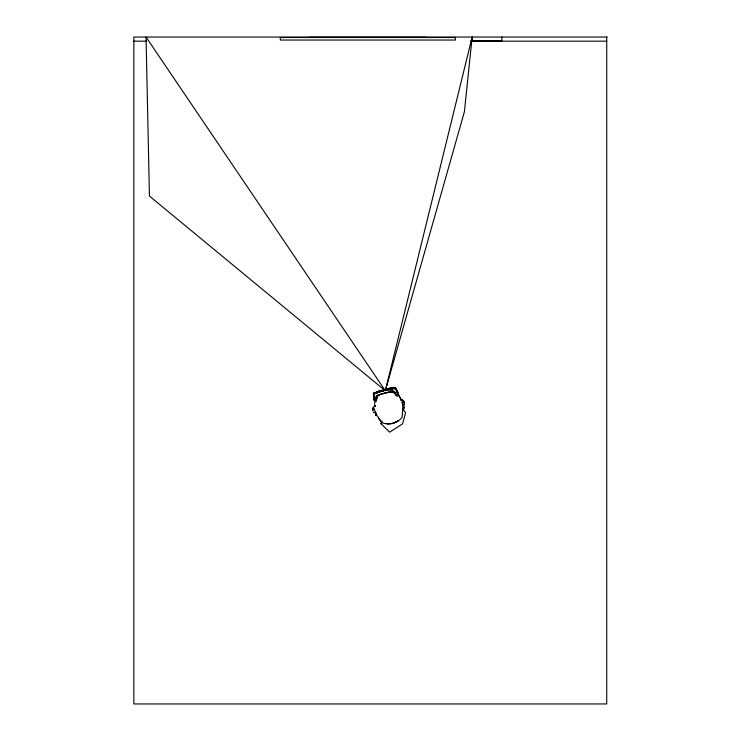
<?xml version="1.0" encoding="UTF-8"?>
<svg xmlns="http://www.w3.org/2000/svg" width="741" height="741" viewBox="0 0 741 741"><rect width="100%" height="100%" fill="white"/><g stroke="black" fill="none" stroke-linecap="round" stroke-linejoin="round"><path stroke-width="1.11" d="M372.704 410.273L372.992 407.355L374.048 406.753M374.27 393.063L374.094 393.341C376.113 391.915 372.297 393.49 374.585 394.934L374.779 404.243M394.184 387.552L391.97 387.886A10.318 3.631 -5.2 0 1 390.97 388.015L390.803 388.052A18.933 7.197 -11.7 0 1 390.053 388.228A18.127 6.891 -18.4 0 1 389.155 388.525L389.09 388.553A19.331 6.799 -24.9 0 1 388.164 388.969L388.145 388.979A4.603 1.371 -30.5 0 1 387.765 389.182L387.524 389.312A4.214 1.556 -34.3 0 1 387.052 389.562L387.034 389.581A4.576 1.26 -39.7 0 1 386.691 389.803L386.367 389.868A12.291 1.074 -39.6 0 0 386.682 389.72L386.7 389.692A5.428 1.047 -38.2 0 0 387.117 389.59A5.558 1.593 -35.3 0 0 387.617 389.507L388.432 389.377A2.992 1.25 -25.2 0 0 389.192 389.22L389.349 389.192A2.992 1.334 -18.5 0 0 389.849 389.081L390.257 388.988A5.085 2.269 -11.6 0 0 391.313 388.821L392.48 388.627A2.242 0.973 4.9 0 0 393.119 388.516M391.257 388.645A4.983 2.408 -11.2 0 1 390.22 388.821L389.812 388.914A2.936 1.417 -18.9 0 1 389.303 389.016L389.145 389.053A2.936 1.325 -26.3 0 1 388.386 389.201L387.117 389.868A4.576 1.26 -39.7 0 1 386.774 390.09L386.469 390.553M381.68 390.859A5.326 1.102 10.4 0 0 382.041 390.776L382.041 390.776A12.088 1.111 11.9 0 0 382.467 390.739L382.189 390.859A12.291 1.074 9.5 0 0 382.504 390.905L382.967 391.137L382.282 391.304A4.576 1.26 9.6 0 1 381.865 391.276L380.476 391.313A2.936 1.325 -3.8 0 1 380.161 391.452M375.141 393.091L374.603 392.804L376.65 392.008A10.318 3.631 -24.9 0 0 377.604 391.609L377.771 391.563A18.933 7.197 -18.4 0 0 378.503 391.331A18.127 6.891 -11.7 0 0 379.438 391.137L379.503 391.137A19.331 6.799 -5.2 0 0 380.513 391.026L380.531 391.026A4.603 1.371 0.4 0 0 380.957 391.016L381.245 390.998A4.214 1.556 4.3 0 0 381.772 390.989L381.791 390.989A4.576 1.26 9.6 0 0 382.199 391.007L382.097 390.952A5.428 1.047 8.1 0 1 381.735 391.044A5.558 1.593 5.2 0 1 381.254 391.211L380.485 391.507A2.992 1.25 -4.9 0 1 379.753 391.757L379.67 391.776A2.992 1.334 -11.6 0 1 379.105 391.97L378.623 391.804A18.571 7.753 -18.8 0 1 377.882 391.989L377.715 392.035A10.17 3.937 -25.9 0 1 376.798 392.434L376.771 392.452A9.355 3.066 -32.1 0 1 376.456 392.628L376.252 392.73A1.482 0.482 -32.1 0 1 375.798 392.943L375.604 393.036A2.186 1.01 -37 0 0 376.076 392.952M376.03 392.795A2.242 0.973 -35 0 1 375.585 392.897L374.075 393.063L375.668 392.628A1.482 0.482 -32.1 0 0 376.169 392.415A10.8 3.538 -32.1 0 0 376.687 392.128L376.706 392.119A10.17 3.937 -25.9 0 0 377.632 391.72L377.799 391.665A18.571 7.753 -18.8 0 0 378.531 391.433A17.793 7.429 -11.3 0 0 379.466 391.248L379.531 391.239A19.109 7.391 -4.2 0 0 380.55 391.146A4.576 1.501 2 0 0 381.133 391.146L381.282 391.146A4.159 1.667 6.2 0 0 381.81 391.137A4.576 1.371 11.9 0 0 382.245 391.183L383.023 391.313L382.328 391.498A4.576 1.371 11.9 0 1 381.921 391.461L380.652 391.47A19.109 7.391 -4.2 0 1 379.624 391.563L379.549 391.572A17.793 7.429 -11.3 0 1 378.614 391.757A5.067 2.26 -18.5 0 1 378.234 391.961M394.879 387.756C393.601 387.302 395.398 387.108 395.277 389.331M390.118 388.488L390.137 388.506A18.933 7.197 -11.7 0 0 390.887 388.349L391.053 388.303A10.318 3.631 -5.2 0 0 392.045 388.173L393.249 388.08M376.382 400.51L377.308 396.602L375.817 401.696M374.622 392.573L374.779 393.128L375.585 392.897M393.054 388.738A2.186 1.01 6.9 0 1 392.535 388.803L391.35 388.969A5.002 2.418 -11.2 0 1 390.294 389.164L389.896 389.238A2.936 1.417 -18.9 0 1 389.395 389.34L389.312 389.349A2.936 1.325 -26.3 0 1 388.469 389.525L387.654 389.646A5.446 1.686 -37.3 0 1 387.173 389.738A5.326 1.102 -40.4 0 1 386.793 389.84L386.737 389.849A12.088 1.111 -41.9 0 1 386.413 390.016L386.256 390.285M402.548 408.05L405.559 412.839L402.567 423.871L389.655 432.16L380.976 423.75L382.013 420.786M377.178 395.157L375.594 398.658M376.326 397.241L377.086 395.787L375.844 397.713M378.966 391.044L378.54 391.609M376.354 396.694L377.604 395.138M386.126 390.109L386.32 389.701A12.088 1.111 -41.9 0 0 386.635 389.544L386.709 389.516A5.326 1.102 -40.4 0 0 387.071 389.414M395.472 389.136L400.918 399.186L396.574 391.628M380.976 423.75L382.097 422.379M394.87 387.756L394.008 387.348L393.11 387.941A1.482 0.482 2 0 1 392.619 387.988A10.8 3.538 2 0 1 392.026 388.006A10.17 3.937 -4.2 0 1 390.998 388.127L390.831 388.164A18.571 7.753 -11.3 0 1 390.081 388.33A17.793 7.429 -18.8 0 1 389.182 388.636A19.109 7.391 -25.9 0 1 388.191 389.09L387.96 389.155M386.246 390.164L386.737 389.97A4.576 1.371 -42 0 0 387.08 389.729L387.098 389.72A4.159 1.667 -36.3 0 0 387.562 389.46L387.626 389.414A4.576 1.501 -32.1 0 0 388.182 389.108L388.303 389.09A2.992 1.25 -25.2 0 0 389.108 388.932L389.275 388.895A2.992 1.334 -18.5 0 0 389.775 388.793L390.183 388.692A18.571 7.753 -11.3 0 0 390.924 388.488L391.091 388.441A10.17 3.937 -4.2 0 0 392.082 388.33L392.109 388.321A9.355 3.066 2 0 0 392.48 388.321L392.702 388.312A1.482 0.482 2 0 0 393.202 388.265L393.814 388.164M378.836 391.183L389.377 388.228L389.896 388.599A17.71 6.734 -18.4 0 1 389.229 388.821L389.164 388.849A19.331 6.799 -24.9 0 1 388.238 389.257L387.839 389.294M378.271 395.444L379.012 394.647M386.08 389.775L386.293 389.581A12.291 1.074 -39.6 0 0 386.598 389.423L386.682 389.405A5.428 1.047 -38.2 0 0 387.043 389.303M393.777 387.821L393.98 387.932M394.462 387.821L393.999 387.626L394.833 387.626M375.668 392.804L376.734 392.295A10.318 3.631 -24.9 0 0 377.678 391.896L377.845 391.85A18.933 7.197 -18.4 0 0 378.577 391.619L378.827 391.572A17.71 6.734 -11.7 0 0 379.512 391.433A19.331 6.799 -5.2 0 0 380.587 391.313L381.143 391.053A5.446 1.686 7.2 0 0 381.671 390.868M386.598 390.405L386.83 390.294A4.576 1.371 -42 0 0 387.163 390.053L388.284 389.414A19.109 7.391 -25.9 0 0 389.201 388.988L389.266 388.96A17.793 7.429 -18.8 0 0 390.174 388.645L390.183 388.692M380.124 391.331A2.992 1.25 -4.9 0 0 380.402 391.22L381.18 390.924A5.558 1.593 5.2 0 0 381.643 390.757A5.428 1.047 8.1 0 0 382.013 390.664L382.078 390.637A12.291 1.074 9.5 0 0 382.43 390.609L382.773 390.702M377.475 392.387L376.891 392.637M379.624 391.609L379.549 391.646A2.936 1.417 -11.2 0 1 379.059 391.804L379.031 391.683M395.472 389.229L395.018 389.395M376.78 393.036L377.753 392.619A4.983 2.408 -18.9 0 0 378.744 392.248L379.151 392.128A2.936 1.417 -11.2 0 0 379.633 391.961L379.716 391.933A2.936 1.325 -3.8 0 0 380.522 391.656L381.235 391.368A5.446 1.686 7.2 0 0 381.754 391.192A5.326 1.102 10.4 0 0 382.134 391.1L382.189 391.072A12.088 1.111 11.9 0 0 382.551 391.053L382.717 390.813M376.734 392.85L377.678 392.461A5.085 2.269 -18.5 0 0 378.725 392.109M400.52 400.177L402.558 399.918C403.91 401.187 406.049 405.225 403.002 405.494M375.233 412.478L373.668 412.7L373.214 411.959M375.215 393.165L374.807 393.212M374.677 405.308L374.835 406.253L374.585 405.336M374.585 405.79L374.798 405.308M607.148 37.05L133.852 37.05L133.852 703.95L606.731 703.95L606.731 37.05M309.46 37.328L425.918 37.328M133.852 41.163L146.57 41.163M470.34 41.163L606.731 41.163M402.094 399.908L402.558 399.918M388.488 390.85L394.573 392.109M373.714 407.606L376.085 414.08L381.8 422.574C388.692 425.51 397.361 423.333 402.039 417.489L403.048 407.3L402.085 400.464M393.091 392.008L394.286 392.461M395.527 392.758L392.739 391.331L390.322 391.053L393.508 391.656L395.537 393.036M392.915 391.517L393.647 392.008M394.758 392.082L393.11 390.868L392.202 388.969M397.472 396.25L393.749 392.471L396.407 395.472M378.531 418.341L381.8 422.574M374.844 405.725L375.298 406.577M397.519 393.869L397.259 393.314M383.06 390.952L382.893 390.646A5.928 5.919 0 0 1 384.357 390.062A5.928 5.919 0 0 1 385.913 389.84L385.922 390.183A5.604 5.604 0 0 0 384.449 390.387A5.604 5.604 0 0 0 383.06 390.952L383.051 390.924M400.455 398.315L400.64 398.677M394.499 387.487L394.833 388.191M395.462 387.293L398.445 393.647M395.203 387.321L398.223 393.73M403.437 405.29L404.429 408.143L402.928 404.873M401.9 402.391L402.094 402.863M382.958 390.776L382.958 390.757A5.808 5.798 0 0 1 384.384 390.174L384.357 390.053M385.913 389.961L385.922 389.988A5.798 5.798 0 0 0 384.384 390.174M375.706 412.191L375.983 415.784L375.428 412.441M403.512 402.02L403.604 403.011M373.594 393.128L374.196 400.186M373.362 393.23L373.955 400.233M501.842 37.05L501.842 40.811L472.323 40.811L472.323 37.05M378.66 391.924A4.983 2.408 -18.9 0 1 378.271 392.091M376.308 399.371L376.243 400.918L376.456 397.019L380.355 394.221L376.456 397.019L376.308 399.371M472.147 37.05L464.422 111.659L385.32 390.776L149.432 196.069L146.042 37.05L385.32 390.776L472.147 37.05M372.714 408.745L372.779 410.56L372.714 408.745M397.824 421.073L392.776 423.5L387.182 423.75L392.758 423.37L397.824 421.073M385.116 392.878L380.837 394.305L389.562 392.109L385.116 392.878M455.363 37.513L280.33 37.513L280.33 40.042L455.363 40.042L455.363 37.513M393.934 392.295L389.933 391.804L394.675 392.434L396.713 395.777L394.675 392.434L393.934 392.295M404.197 402.354L403.465 401.011L404.197 402.354"/></g></svg>
